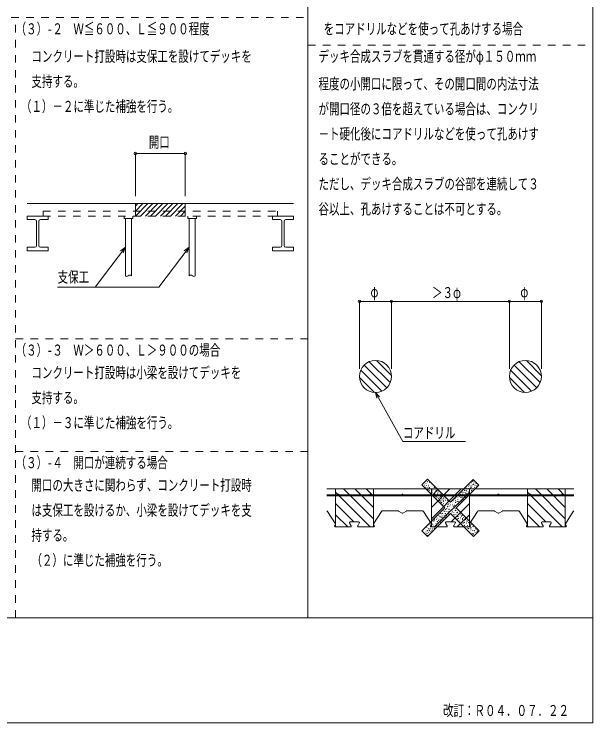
# Model space of a CAD drawing. Units: millimetres on the paper. Extents: x -350 to 350, y -246 to 246.
# Drawn here: x 234.6 to 350.4, y -246 to -104.3 of the extents above; entities that cross this region are included whole.
import ezdxf
from ezdxf.enums import TextEntityAlignment as Align

# ---------------------------------------------------------------- set-up
doc = ezdxf.new("R2010")
doc.units = ezdxf.units.MM
doc.linetypes.add('USER1', pattern=[3, 1.5, -1.5])
doc.layers.add('0-2_M2-2-0', color=7, linetype='Continuous', lineweight=18)
doc.styles.add('ＭＳ ゴシック', font='')
doc.styles.get('ＭＳ ゴシック').set_extended_font_data('MS Gothic')

msp = doc.modelspace()

# ---------------------------------------------------------------- linework, layer by layer
at = {"layer": '0-2_M2-2-0'}
for p, q in [((350.378, 246.024), (350.378, -245.976)), ((293.375, -224.976), (293.375, -99.499)), ((350.378, -99.499), (350.378, -245.976)), ((258.824, -132.164), (258.824, -140.664)), ((258.824, -132.164), (268.824, -132.164)), ((268.824, -132.164), (268.824, -140.664)), ((237.189, -142.164), (290.459, -142.164)), ((258.824, -144.664), (258.824, -142.164)), ((258.824, -142.692), (259.352, -142.164)), ((258.838, -143.678), (260.352, -142.164)), ((258.852, -144.664), (261.352, -142.164)), ((259.852, -144.664), (262.352, -142.164)), ((260.852, -144.664), (263.352, -142.164)), ((261.852, -144.664), (264.352, -142.164)), ((262.852, -144.664), (265.352, -142.164)), ((263.852, -144.664), (266.352, -142.164)), ((264.852, -144.664), (267.352, -142.164)), ((265.852, -144.664), (268.352, -142.164)), ((266.852, -144.664), (268.824, -142.692)), ((268.824, -144.664), (268.824, -142.164)), ((267.852, -144.664), (268.824, -143.692)), ((237.189, -144.664), (237.189, -145.358)), ((237.189, -144.664), (241.356, -144.664)), ((237.189, -145.358), (238.717, -145.358)), ((239.064, -150.567), (239.064, -145.705)), ((239.481, -145.705), (239.481, -150.567)), ((239.828, -145.358), (241.356, -145.358)), ((241.356, -144.664), (241.356, -145.358)), ((256.824, -145.164), (256.824, -156.609)), ((258.074, -145.164), (258.074, -156.609)), ((269.574, -145.164), (269.574, -156.609)), ((270.824, -145.164), (270.824, -156.609)), ((286.292, -144.664), (286.292, -145.358)), ((286.292, -144.664), (290.459, -144.664)), ((286.292, -145.358), (287.82, -145.358)), ((288.167, -150.567), (288.167, -145.705)), ((288.584, -145.705), (288.584, -150.567)), ((288.931, -145.358), (290.459, -145.358)), ((290.459, -144.664), (290.459, -145.358)), ((237.189, -150.914), (237.189, -151.609)), ((237.189, -150.914), (238.717, -150.914)), ((239.828, -150.914), (241.356, -150.914)), ((241.356, -150.914), (241.356, -151.609)), ((250.778, -158.867), (256.824, -150.886)), ((263.528, -158.871), (269.574, -150.89)), ((286.292, -150.914), (286.292, -151.609)), ((286.292, -150.914), (287.82, -150.914)), ((288.931, -150.914), (290.459, -150.914)), ((290.459, -150.914), (290.459, -151.609)), ((237.189, -151.609), (241.356, -151.609)), ((286.292, -151.609), (290.459, -151.609)), ((263.528, -158.871), (243.278, -158.864)), ((303.677, -161.726), (340.077, -161.726)), ((303.677, -175.226), (303.677, -161.726)), ((310.077, -175.226), (310.077, -161.726)), ((333.677, -161.726), (333.677, -175.226)), ((340.077, -161.726), (340.077, -175.226)), ((305.628, -173.78), (309.823, -177.975)), ((307.077, -173.532), (310.07, -176.525)), ((335.628, -173.78), (339.823, -177.975)), ((337.077, -173.532), (340.07, -176.525)), ((303.931, -175.477), (308.126, -179.672)), ((304.614, -174.463), (309.139, -178.988)), ((333.931, -175.477), (338.126, -179.672)), ((334.614, -174.463), (339.139, -178.988)), ((303.683, -176.926), (306.676, -179.919)), ((333.683, -176.926), (336.676, -179.919)), ((312.372, -189.757), (306.877, -179.926)), ((312.372, -189.757), (324.872, -189.757)), ((317.282, -197.3), (316.151, -198.431)), ((317.282, -197.3), (321.877, -201.894)), ((326.407, -197.364), (321.877, -201.894)), ((327.538, -198.495), (326.407, -197.364)), ((297.152, -199.226), (346.602, -199.226)), ((298.881, -199.226), (298.881, -206.826)), ((300.509, -199.226), (306.472, -205.189)), ((302.771, -199.226), (306.472, -202.926)), ((305.034, -199.226), (306.472, -200.664)), ((306.472, -199.226), (306.472, -206.826)), ((316.151, -198.431), (320.745, -203.026)), ((318.081, -199.226), (318.081, -206.826)), ((321.782, -199.226), (318.081, -202.926)), ((319.519, -199.226), (318.081, -200.664)), ((324.045, -199.226), (318.081, -205.189)), ((327.538, -198.495), (323.008, -203.026)), ((325.672, -199.226), (325.672, -206.826)), ((337.281, -199.226), (337.281, -206.826)), ((338.909, -199.226), (344.872, -205.189)), ((341.171, -199.226), (344.872, -202.926)), ((343.434, -199.226), (344.872, -200.664)), ((344.872, -199.226), (344.872, -206.826)), ((297.152, -200.426), (346.602, -200.426)), ((297.152, -200.586), (346.602, -200.586)), ((298.881, -199.861), (305.846, -206.826)), ((325.672, -199.861), (318.707, -206.826)), ((337.281, -199.861), (344.246, -206.826)), ((298.881, -202.124), (302.559, -205.802)), ((325.672, -202.124), (321.994, -205.802)), ((337.281, -202.124), (340.959, -205.802)), ((298.858, -206.206), (297.282, -203.698)), ((306.495, -206.206), (308.072, -203.698)), ((311.406, -203.626), (308.202, -203.626)), ((312.204, -204.035), (311.479, -203.644)), ((313.075, -203.644), (312.35, -204.035)), ((316.352, -203.626), (313.147, -203.626)), ((320.745, -203.026), (316.151, -207.62)), ((318.058, -206.206), (316.482, -203.698)), ((323.008, -203.026), (327.602, -207.62)), ((325.695, -206.206), (327.272, -203.698)), ((330.606, -203.626), (327.402, -203.626)), ((331.404, -204.035), (330.679, -203.644)), ((331.55, -204.035), (332.275, -203.644)), ((332.347, -203.626), (335.552, -203.626)), ((337.258, -206.206), (335.682, -203.698)), ((344.895, -206.206), (346.472, -203.698)), ((298.881, -204.387), (301.321, -206.826)), ((321.877, -204.157), (317.282, -208.752)), ((321.877, -204.157), (326.471, -208.752)), ((325.672, -204.387), (323.233, -206.826)), ((337.281, -204.387), (339.721, -206.826)), ((298.853, -206.378), (298.706, -206.583)), ((301.883, -206.826), (298.83, -206.826)), ((298.881, -206.649), (299.058, -206.826)), ((302.018, -206.598), (301.704, -206.03)), ((301.832, -205.802), (303.509, -205.802)), ((303.329, -206.598), (303.643, -206.03)), ((306.523, -206.826), (303.464, -206.826)), ((306.501, -206.378), (306.648, -206.583)), ((318.053, -206.378), (317.906, -206.583)), ((318.03, -206.826), (321.09, -206.826)), ((321.224, -206.598), (320.911, -206.03)), ((322.722, -205.802), (321.045, -205.802)), ((322.536, -206.598), (322.85, -206.03)), ((322.67, -206.826), (325.723, -206.826)), ((325.672, -206.649), (325.496, -206.826)), ((325.701, -206.378), (325.848, -206.583)), ((337.253, -206.378), (337.106, -206.583)), ((340.283, -206.826), (337.23, -206.826)), ((337.281, -206.649), (337.458, -206.826)), ((340.418, -206.598), (340.104, -206.03)), ((340.232, -205.802), (341.909, -205.802)), ((341.729, -206.598), (342.043, -206.03)), ((344.923, -206.826), (341.864, -206.826)), ((344.901, -206.378), (345.048, -206.583)), ((317.282, -208.752), (316.151, -207.62)), ((326.471, -208.752), (327.602, -207.62)), ((-350.422, -224.976), (350.378, -224.976))]:
    msp.add_line(p, q, dxfattribs=at)
at = {"layer": '0-2_M2-2-0', "linetype": 'USER1'}
for p, q in [((173.987, -104.999), (293.375, -104.999)), ((234.872, -224.976), (234.872, -104.999)), ((293.375, -110.499), (350.378, -110.499)), ((240.356, -144.664), (287.292, -144.664)), ((234.872, -169.226), (293.375, -169.226)), ((234.872, -191.726), (293.375, -191.726))]:
    msp.add_line(p, q, dxfattribs=at)
at = {"layer": '0-2_M2-2-0'}
for points in [[(350.378, -245.976), (-350.422, -245.976), (-350.422, 246.024)], [(258.324, -144.664), (258.324, -145.164), (256.574, -145.164), (256.574, -144.664)], [(269.324, -144.664), (269.324, -145.164), (271.074, -145.164), (271.074, -144.664)], [(256.372, -151.998), (256.824, -150.886), (255.876, -151.622)], [(269.122, -152.002), (269.574, -150.89), (268.626, -151.627)], [(307.171, -181.089), (306.877, -179.926), (307.713, -180.786)]]:
    msp.add_lwpolyline(points, dxfattribs=at)
at = {"layer": '0-2_M2-2-0', "linetype": 'USER1'}
msp.add_lwpolyline([(240.356, -144.664), (240.356, -143.664), (287.292, -143.664), (287.292, -144.664)], dxfattribs=at)
at = {"layer": '0-2_M2-2-0'}
for centre, radius in [((258.824, -132.164), 0.24), ((268.824, -132.164), 0.24), ((303.677, -161.726), 0.24), ((310.077, -161.726), 0.24), ((333.677, -161.726), 0.24), ((340.077, -161.726), 0.24), ((306.877, -176.726), 3.2), ((336.877, -176.726), 3.2), ((316.979, -198.124), 0.02), ((317.257, -197.786), 0.02), ((317.719, -197.94), 0.02), ((318.027, -198.34), 0.02), ((326.137, -198.012), 0.02), ((326.346, -197.578), 0.02), ((326.373, -197.786), 0.02), ((326.527, -198.299), 0.02), ((326.609, -198.012), 0.02), ((326.959, -198.176), 0.02), ((316.641, -198.463), 0.02), ((316.87, -198.871), 0.02), ((317.072, -198.525), 0.02), ((317.226, -198.894), 0.02), ((317.404, -199.446), 0.02), ((317.472, -198.617), 0.02), ((317.565, -198.402), 0.02), ((317.65, -198.974), 0.02), ((317.688, -199.48), 0.02), ((317.903, -199.226), 0.02), ((318.088, -198.74), 0.02), ((318.181, -199.664), 0.02), ((318.365, -198.802), 0.02), ((318.365, -199.449), 0.02), ((318.656, -198.912), 0.02), ((318.677, -199.226), 0.02), ((318.981, -199.226), 0.02), ((319.012, -199.48), 0.02), ((324.741, -199.51), 0.02), ((325.077, -199.572), 0.02), ((325.141, -199.079), 0.02), ((325.439, -199.716), 0.02), ((325.511, -198.679), 0.02), ((325.521, -199.12), 0.02), ((325.685, -199.408), 0.02), ((325.696, -198.432), 0.02), ((325.87, -199.038), 0.02), ((325.993, -198.628), 0.02), ((326.117, -198.936), 0.02), ((326.117, -199.572), 0.02), ((326.281, -198.402), 0.02), ((326.363, -198.73), 0.02), ((326.363, -199.226), 0.02), ((326.671, -198.936), 0.02), ((326.798, -198.543), 0.02), ((327.082, -198.607), 0.02), ((327.311, -198.522), 0.02), ((299.477, -200.346), 0.08), ((305.877, -200.346), 0.08), ((312.277, -200.346), 0.08), ((317.897, -199.867), 0.02), ((318.304, -200.003), 0.02), ((318.489, -200.426), 0.02), ((318.677, -200.346), 0.08), ((318.951, -200.126), 0.02), ((318.981, -200.773), 0.02), ((319.087, -201.151), 0.02), ((319.228, -200.958), 0.02), ((319.259, -200.426), 0.02), ((319.32, -200.25), 0.02), ((319.382, -199.849), 0.02), ((319.382, -200.586), 0.02), ((319.443, -201.143), 0.02), ((319.628, -200.896), 0.02), ((319.751, -200.065), 0.02), ((319.875, -200.712), 0.02), ((319.936, -200.28), 0.02), ((320.145, -201.099), 0.02), ((320.515, -201.13), 0.02), ((320.576, -200.884), 0.02), ((322.79, -201.153), 0.02), ((323.18, -200.866), 0.02), ((323.427, -200.989), 0.02), ((323.663, -200.742), 0.02), ((323.909, -200.28), 0.02), ((324.002, -200.886), 0.02), ((324.169, -199.898), 0.02), ((324.33, -200.866), 0.02), ((324.371, -199.818), 0.02), ((324.371, -200.229), 0.02), ((324.577, -199.921), 0.02), ((324.585, -200.997), 0.02), ((324.926, -200.024), 0.02), ((324.926, -200.886), 0.02), ((325.077, -200.346), 0.08), ((325.077, -200.229), 0.02), ((325.48, -200.188), 0.02), ((325.685, -199.901), 0.02), ((325.705, -199.901), 0.02), ((331.477, -200.346), 0.08), ((337.877, -200.346), 0.08), ((344.277, -200.346), 0.08), ((319.617, -201.44), 0.02), ((319.745, -201.849), 0.02), ((319.775, -201.561), 0.02), ((319.998, -201.851), 0.02), ((320.121, -201.974), 0.02), ((320.176, -201.438), 0.02), ((320.34, -202.424), 0.02), ((320.484, -202.146), 0.02), ((320.515, -201.684), 0.02), ((320.545, -201.469), 0.02), ((320.823, -201.222), 0.02), ((320.856, -202.463), 0.02), ((320.884, -202.054), 0.02), ((320.915, -201.53), 0.02), ((321.229, -202.091), 0.02), ((321.243, -201.541), 0.02), ((321.315, -201.808), 0.02), ((321.408, -202.362), 0.02), ((321.562, -202.085), 0.02), ((321.877, -202.406), 0.02), ((322.215, -201.995), 0.02), ((322.27, -202.393), 0.02), ((322.414, -201.582), 0.02), ((322.554, -201.79), 0.02), ((322.708, -202.498), 0.02), ((322.913, -201.892), 0.02), ((322.924, -201.543), 0.02), ((323.098, -202.324), 0.02), ((323.245, -201.705), 0.02), ((323.365, -201.297), 0.02), ((323.509, -202.221), 0.02), ((323.529, -201.728), 0.02), ((323.817, -201.256), 0.02), ((323.837, -201.933), 0.02), ((324.125, -201.625), 0.02), ((324.392, -201.358), 0.02), ((320.576, -203.625), 0.02), ((320.768, -203.761), 0.02), ((320.915, -203.348), 0.02), ((320.953, -202.652), 0.02), ((321.137, -203.145), 0.02), ((321.172, -203.717), 0.02), ((321.315, -202.762), 0.02), ((321.599, -203.299), 0.02), ((321.599, -203.761), 0.02), ((321.63, -202.621), 0.02), ((322.083, -203.499), 0.02), ((322.185, -203.853), 0.02), ((322.277, -203.668), 0.02), ((322.311, -203.271), 0.02), ((322.462, -202.683), 0.02), ((322.554, -203.915), 0.02), ((322.634, -202.948), 0.02), ((322.825, -203.101), 0.02), ((322.862, -203.484), 0.02), ((323.009, -203.532), 0.02), ((323.194, -203.964), 0.02), ((323.324, -203.853), 0.02), ((318.677, -205.239), 0.02), ((319.094, -205.362), 0.02), ((319.197, -205.054), 0.02), ((319.425, -205.202), 0.02), ((319.567, -204.582), 0.02), ((319.772, -205.321), 0.02), ((319.782, -204.777), 0.02), ((319.991, -204.148), 0.02), ((320.041, -204.894), 0.02), ((320.083, -204.395), 0.02), ((320.225, -204.648), 0.02), ((320.306, -204.1), 0.02), ((320.337, -205.024), 0.02), ((320.532, -205.321), 0.02), ((320.614, -204.5), 0.02), ((320.704, -204.878), 0.02), ((320.86, -204.172), 0.02), ((320.901, -204.911), 0.02), ((321.107, -204.603), 0.02), ((321.558, -204.233), 0.02), ((321.767, -204.267), 0.02), ((322.147, -204.21), 0.02), ((322.558, -204.641), 0.02), ((322.585, -204.346), 0.02), ((322.955, -204.346), 0.02), ((323.027, -204.818), 0.02), ((323.256, -205.216), 0.02), ((323.386, -204.746), 0.02), ((323.509, -205.147), 0.02), ((323.519, -204.326), 0.02), ((323.755, -204.592), 0.02), ((323.817, -205.27), 0.02), ((323.933, -204.272), 0.02), ((323.94, -204.993), 0.02), ((324.094, -204.746), 0.02), ((324.18, -204.487), 0.02), ((324.31, -205.116), 0.02), ((324.341, -205.362), 0.02), ((324.495, -204.962), 0.02), ((324.775, -205.052), 0.02), ((324.939, -205.319), 0.02), ((317.431, -206.594), 0.02), ((317.657, -206.266), 0.02), ((318.235, -205.729), 0.02), ((318.242, -206.256), 0.02), ((318.417, -206.43), 0.02), ((318.54, -205.629), 0.02), ((318.677, -205.455), 0.02), ((318.757, -206.826), 0.02), ((318.971, -206.122), 0.02), ((319.156, -206.574), 0.02), ((319.259, -205.753), 0.02), ((319.354, -206.228), 0.02), ((319.517, -205.479), 0.02), ((319.567, -206.204), 0.02), ((319.916, -205.896), 0.02), ((320.047, -205.535), 0.02), ((320.244, -205.629), 0.02), ((323.625, -205.627), 0.02), ((323.971, -205.67), 0.02), ((324.402, -206.04), 0.02), ((324.556, -206.194), 0.02), ((324.574, -205.534), 0.02), ((324.618, -205.978), 0.02), ((324.679, -206.502), 0.02), ((324.741, -205.855), 0.02), ((324.833, -206.826), 0.02), ((325.077, -206.071), 0.02), ((325.203, -205.64), 0.02), ((325.295, -206.564), 0.02), ((325.542, -205.948), 0.02), ((326.004, -206.348), 0.02), ((326.404, -206.687), 0.02), ((316.487, -207.601), 0.02), ((316.825, -207.272), 0.02), ((316.979, -207.796), 0.02), ((317.164, -206.964), 0.02), ((317.195, -208.165), 0.02), ((317.246, -207.56), 0.02), ((317.503, -207.98), 0.02), ((317.534, -207.18), 0.02), ((317.66, -207.495), 0.02), ((317.701, -208.132), 0.02), ((317.811, -207.765), 0.02), ((317.842, -207.21), 0.02), ((318.194, -207.639), 0.02), ((318.242, -207.241), 0.02), ((318.663, -207.087), 0.02), ((325.265, -207.056), 0.02), ((325.422, -207.516), 0.02), ((325.511, -207.149), 0.02), ((325.771, -207.803), 0.02), ((325.819, -207.457), 0.02), ((325.881, -207.026), 0.02), ((326.004, -207.395), 0.02), ((326.096, -207.919), 0.02), ((326.127, -206.995), 0.02), ((326.243, -208.173), 0.02), ((326.281, -207.518), 0.02), ((326.466, -208.134), 0.02), ((326.497, -206.995), 0.02), ((326.651, -207.549), 0.02), ((326.835, -207.98), 0.02), ((326.9, -207.085), 0.02), ((327.02, -207.364), 0.02), ((327.205, -207.826), 0.02), ((327.311, -207.619), 0.02), ((317.287, -208.504), 0.02), ((326.527, -208.319), 0.02)]:
    msp.add_circle(centre, radius, dxfattribs=at)
for centre, radius, start, end in [((238.717, -145.705), 0.347, 0, 90), ((239.828, -145.705), 0.347, 90, 180), ((287.82, -145.705), 0.347, 0, 90), ((288.931, -145.705), 0.347, 90, 180), ((238.717, -150.567), 0.347, 270, 0), ((239.828, -150.567), 0.347, 180, 270), ((287.82, -150.567), 0.347, 270, 0), ((288.931, -150.567), 0.347, 180, 270), ((257.116, -156.379), 0.371, 218.12352, 321.87648), ((257.741, -156.92), 0.456, 43.06123, 136.93877), ((269.907, -156.92), 0.456, 43.06123, 136.93877), ((270.532, -156.379), 0.371, 218.12352, 321.87648), ((297.152, -203.779), 0.154, 32.13821, 90), ((308.202, -203.779), 0.154, 90, 147.86179), ((311.406, -203.779), 0.154, 61.69924, 90), ((313.147, -203.779), 0.154, 90, 118.30076), ((316.352, -203.779), 0.154, 32.13821, 90), ((327.402, -203.779), 0.154, 90, 147.86179), ((330.606, -203.779), 0.154, 61.69924, 90), ((332.347, -203.779), 0.154, 90, 118.30076), ((335.552, -203.779), 0.154, 32.13821, 90), ((346.602, -203.779), 0.154, 90, 147.86179), ((312.277, -203.899), 0.154, 241.69924, 298.30076), ((331.477, -203.899), 0.154, 241.69924, 298.30076), ((298.83, -206.672), 0.154, 144.30845, 180), ((298.83, -206.672), 0.154, 180, 270), ((298.728, -206.288), 0.154, 324.30845, 32.13821), ((301.838, -205.955), 0.154, 90, 180), ((301.838, -205.955), 0.154, 180, 208.90035), ((301.883, -206.672), 0.154, 270, 28.90035), ((303.464, -206.672), 0.154, 151.09965, 270), ((303.509, -205.955), 0.154, 0, 90), ((303.509, -205.955), 0.154, 331.09965, 0), ((306.626, -206.288), 0.154, 147.86179, 215.69155), ((306.523, -206.672), 0.154, 270, 0), ((306.523, -206.672), 0.154, 0, 35.69155), ((318.03, -206.672), 0.154, 144.30845, 180), ((318.03, -206.672), 0.154, 180, 270), ((317.928, -206.288), 0.154, 324.30845, 32.13821), ((321.045, -205.955), 0.154, 90, 180), ((321.045, -205.955), 0.154, 180, 208.90035), ((321.09, -206.672), 0.154, 270, 28.90035), ((322.67, -206.672), 0.154, 151.09965, 270), ((322.715, -205.955), 0.154, 0, 90), ((322.715, -205.955), 0.154, 331.09965, 0), ((325.826, -206.288), 0.154, 147.86179, 215.69155), ((325.723, -206.672), 0.154, 270, 0), ((325.723, -206.672), 0.154, 0, 35.69155), ((337.23, -206.672), 0.154, 144.30845, 180), ((337.23, -206.672), 0.154, 180, 270), ((337.128, -206.288), 0.154, 324.30845, 32.13821), ((340.238, -205.955), 0.154, 90, 180), ((340.238, -205.955), 0.154, 180, 208.90035), ((340.283, -206.672), 0.154, 270, 28.90035), ((341.864, -206.672), 0.154, 151.09965, 270), ((341.909, -205.955), 0.154, 0, 90), ((341.909, -205.955), 0.154, 331.09965, 0), ((345.026, -206.288), 0.154, 147.86179, 215.69155), ((344.923, -206.672), 0.154, 270, 0), ((344.923, -206.672), 0.154, 0, 35.69155)]:
    msp.add_arc(centre, radius, start, end, dxfattribs=at)

# ---------------------------------------------------------------- texts
at = {"layer": '0-2_M2-2-0', "style": 'ＭＳ ゴシック', "width": 0.7}
for s, p in [('（３）-２\u3000Ｗ≦６００、Ｌ≦９００程度', (234.872, -108.999)), ('   をコアドリルなどを使って孔あけする場合', (293.375, -108.999)), ('\u3000コンクリート打設時は支保工を設けてデッキを', (235.934, -114.499)), ('\u3000デッキ合成スラブを貫通する径がφ１５０ｍｍ', (293.375, -114.499)), ('\u3000支持する。', (235.934, -119.499)), ('\u3000程度の小開口に限って、その開口間の内法寸法', (293.375, -119.999)), ('（１）－２に準じた補強を行う。', (235.934, -124.499)), ('\u3000が開口径の３倍を超えている場合は、コンクリ', (293.375, -124.999)), ('\u3000－ト硬化後にコアドリルなどを使って孔あけす', (293.375, -129.999)), ('開口', (261.52, -131.664)), ('\u3000ることができる。', (293.375, -134.999)), ('\u3000ただし、デッキ合成スラブの谷部を連続して３', (293.375, -139.999)), ('\u3000谷以上、孔あけすることは不可とする。', (293.375, -144.999)), ('支保工', (243.278, -158.615)), ('φ', (305.877, -161.566)), ('＞３φ', (318.205, -161.726)), ('φ', (335.877, -161.566)), ('（３）-３\u3000Ｗ＞６００、Ｌ＞９００の場合', (234.872, -173.226)), ('\u3000コンクリート打設時は小梁を設けてデッキを', (235.934, -177.726)), ('\u3000支持する。', (235.934, -182.726)), ('（１）－３に準じた補強を行う。', (235.934, -187.726)), ('コアドリル', (312.372, -189.757)), ('（３）-４\u3000開口が連続する場合', (234.872, -195.726)), ('\u3000開口の大きさに関わらず、コンクリート打設時', (235.934, -200.226)), ('\u3000は支保工を設けるか、小梁を設けてデッキを支', (235.934, -205.226)), ('\u3000持する。', (235.934, -210.226)), ('\u3000（２）に準じた補強を行う。', (235.934, -215.226)), ('改訂：Ｒ０４．０７．２２', (320.411, -245.269))]:
    msp.add_text(s, height=2.199, dxfattribs=at).set_placement(p, align=Align.BOTTOM_LEFT)

doc.saveas('drawing.dxf')
